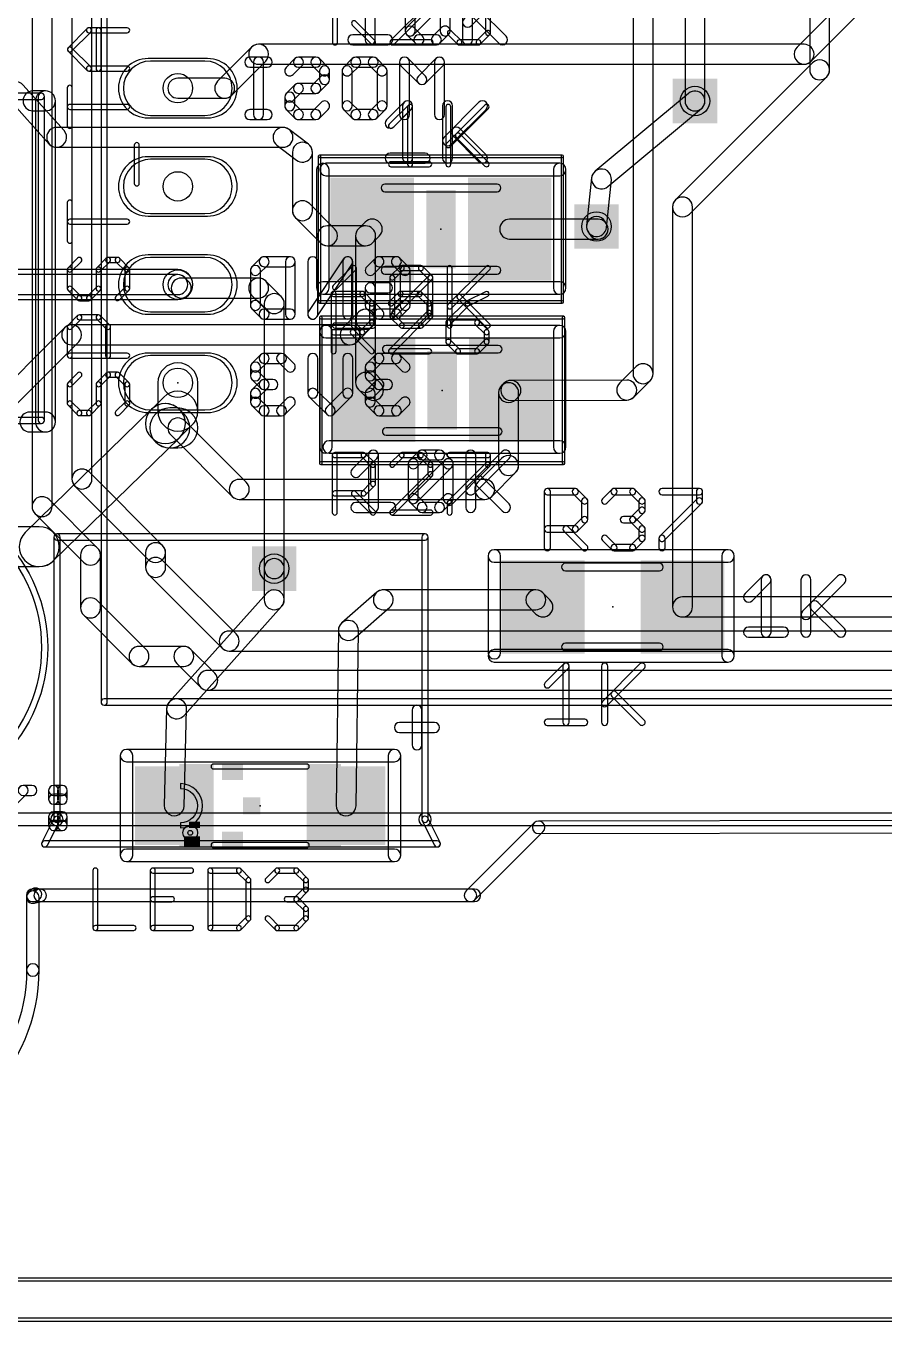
# Model space of a CAD drawing. Extents: x -3 to 127, y -3 to 73.
# Drawn here: x 9.38 to 26.87, y -2.82 to 23.56 of the extents above; entities that cross this region are included whole.
import ezdxf

# ---------------------------------------------------------------- set-up
doc = ezdxf.new("R2010")
doc.units = 0
for name, color, linetype in [('1', 22, 'CONTINUOUS'), ('16', 175, 'CONTINUOUS'), ('17', 82, 'CONTINUOUS'), ('18', 82, 'CONTINUOUS'), ('20', 7, 'CONTINUOUS'), ('21', 253, 'CONTINUOUS'), ('22', 253, 'CONTINUOUS'), ('23', 7, 'CONTINUOUS'), ('25', 253, 'CONTINUOUS'), ('255', 2, 'CONTINUOUS'), ('27', 253, 'CONTINUOUS'), ('29', 253, 'CONTINUOUS'), ('30', 253, 'CONTINUOUS'), ('31', 253, 'CONTINUOUS'), ('35', 253, 'CONTINUOUS'), ('39', 22, 'CONTINUOUS'), ('44', 253, 'CONTINUOUS'), ('51', 253, 'CONTINUOUS'), ('52', 253, 'CONTINUOUS')]:
    doc.layers.add(name, color=color, linetype=linetype)

# ---------------------------------------------------------------- blocks, each defined once
blk = doc.blocks.new('RECT')
blk.add_solid([(-0.5, -0.5), (0.5, -0.5), (-0.5, 0.5), (0.5, 0.5)])
blk = doc.blocks.new('LONGP100')
blk.add_lwpolyline([(-0.5, -0.5), (0.5, -0.5, 1), (0.5, 0.5), (-0.5, 0.5, 1)], format="xyb", close=True)
blk = doc.blocks.new('SQUAREV')
blk.add_solid([(-0.5, -0.5), (0.5, -0.5), (-0.5, 0.5), (0.5, 0.5)])

msp = doc.modelspace()

# ---------------------------------------------------------------- linework, layer by layer
at = {"layer": '1'}
for points in [[(25.7555, 22.6673), (25.7555, 41.7173, 1), (25.3491, 41.7173), (25.3491, 22.6673, 1)], [(23.2155, 22.0323), (23.2155, 28.0648, 1), (22.8091, 28.0648), (22.8091, 22.0323, 1)], [(22.1578, 16.4778), (22.1578, 25.7484, 1), (21.7514, 25.7484), (21.7514, 16.4778, 1)], [(22.902, 19.7296), (25.696, 22.5236, 1), (25.4086, 22.8109), (22.6146, 20.0169, 1)], [(9.0155, 22.0896), (9.8554, 21.1562, 1), (10.1575, 21.4281), (9.3176, 22.3615, 1)], [(10.0065, 21.0889), (14.6182, 21.0889, 1), (14.6182, 21.4953), (10.0065, 21.4953, 1)], [(14.4948, 21.1307), (14.8911, 20.8278, 1), (15.1379, 21.1508), (14.7416, 21.4536, 1)], [(14.8113, 20.9893), (14.8113, 19.7976, 1), (15.2177, 19.7976), (15.2177, 20.9893, 1)], [(22.9615, 11.7267), (22.9615, 19.8732, 1), (22.5551, 19.8732), (22.5551, 11.7267, 1)], [(14.8708, 19.6539), (15.3814, 19.1433, 1), (15.6687, 19.4307), (15.1582, 19.9412, 1)], [(16.4444, 19.1433), (16.58, 19.2789, 1), (16.2926, 19.5663), (16.157, 19.4307, 1)], [(19.2363, 19.2194), (21.0376, 19.2194, 1), (21.0376, 19.6258), (19.2363, 19.6258, 1)], [(21.2125, 19.5261), (21.1812, 19.5789, 1), (20.8315, 19.3719), (20.8628, 19.3191, 1)], [(15.525, 19.0838), (16.3007, 19.0838, 1), (16.3007, 19.4902), (15.525, 19.4902, 1)], [(16.0975, 19.287), (16.0975, 17.5873, 1), (16.5039, 17.5873), (16.5039, 19.287, 1)], [(12.475, 18.5973), (4.695, 18.5973, 1), (4.695, 17.9877), (12.475, 17.9877, 1)], [(12.475, 18.4957), (6.89, 18.4957, 1), (6.89, 18.0893), (12.475, 18.0893, 1)], [(16.1269, 17.1261), (16.4444, 17.4436, 1), (16.157, 17.7309), (15.8395, 17.4134, 1)], [(16.0975, 17.5873), (16.0975, 16.2994, 1), (16.5039, 16.2994), (16.5039, 17.5873, 1)], [(8.8387, 15.5088), (10.456, 17.1261, 1), (10.1686, 17.4134), (8.5514, 15.7962, 1)], [(10.3123, 17.0666), (15.9832, 17.0666, 1), (15.9832, 17.473), (10.3123, 17.473, 1)], [(12.0686, 16.2925), (12.0686, 15.7135, 1), (12.8814, 15.7135), (12.8814, 16.2925, 1)], [(21.7655, 16.0014), (22.0983, 16.3342, 1), (21.8109, 16.6215), (21.4782, 16.2888, 1)], [(16.157, 16.1557), (16.318, 15.9947, 1), (16.6054, 16.2821), (16.4444, 16.4431, 1)], [(12.1876, 16.0009), (11.9364, 15.7496, 1), (12.5111, 15.1749), (12.7624, 15.4261, 1)], [(19.3587, 15.948), (19.4054, 15.9947, 1), (19.118, 16.2821), (19.0714, 16.2354, 1)], [(19.4183, 14.6069), (19.4183, 16.0917, 1), (19.0119, 16.0917), (19.0119, 14.6069, 1)], [(19.2623, 15.9352), (21.6224, 15.9419, 1), (21.6213, 16.3483), (19.2611, 16.3416, 1)], [(11.94, 15.7532), (9.3682, 13.2449, 1), (9.9358, 12.6631), (12.5075, 15.1713, 1)], [(12.6001, 15.6606), (12.5111, 15.7496, 1), (11.9364, 15.1749), (12.0254, 15.0859, 1)], [(12.475, 15.7796), (12.3128, 15.7796, 1), (12.3128, 14.9668), (12.475, 14.9668, 1)], [(12.3313, 15.2296), (13.5829, 13.9779, 1), (13.8703, 14.2653), (12.6187, 15.5169, 1)], [(18.8735, 13.9779), (19.3587, 14.4632, 1), (19.0714, 14.7505), (18.5861, 14.2653, 1)], [(13.7266, 13.9184), (18.7298, 13.9184, 1), (18.7298, 14.3248), (13.7266, 14.3248, 1)], [(9.652, 13.3604), (7.9375, 13.3604, 1), (7.9375, 12.5476), (9.652, 12.5476, 1)], [(14.643, 11.8723), (14.643, 12.5073, 1), (14.2366, 12.5073), (14.2366, 11.8723, 1)], [(12.6023, 9.5152), (14.5912, 11.7367, 1), (14.2884, 12.0078), (12.2995, 9.7863, 1)], [(16.0849, 11.0953), (16.7963, 11.7195, 1), (16.5283, 12.025), (15.8169, 11.4008, 1)], [(16.6623, 11.6691), (19.7687, 11.6691, 1), (19.7687, 12.0755), (16.6623, 12.0755, 1)], [(19.6251, 11.7286), (19.7706, 11.583, 1), (20.058, 11.8704), (19.9124, 12.0159, 1)], [(22.7583, 11.5235), (30.1794, 11.5235, 1), (30.1794, 11.9299), (22.7583, 11.9299, 1)], [(16.1067, 7.6743), (16.1541, 11.2454, 1), (15.7477, 11.2507), (15.7004, 7.6797, 1)], [(12.6067, 7.6721), (12.6541, 9.6459, 1), (12.2478, 9.6556), (12.2004, 7.6818, 1)], [(91.567, -1.9431), (-2.6035, -1.9431, 1), (-2.6035, -2.7559), (91.567, -2.7559, 1)]]:
    msp.add_lwpolyline(points, format="xyb", close=True, dxfattribs=at)
at = {"layer": '16'}
for points in [[(10.3191, 56.3323), (10.3191, 14.3323, 1), (10.7255, 14.3323), (10.7255, 56.3323, 1)], [(9.5066, 50.8948), (9.5066, 13.7698, 1), (9.913, 13.7698), (9.913, 50.8948, 1)], [(25.3785, 22.8411), (28.5535, 26.0161, 1), (28.2661, 26.3034), (25.0911, 23.1284, 1)], [(13.5737, 22.1488), (14.266, 22.8411, 1), (13.9786, 23.1284), (13.2863, 22.4362, 1)], [(14.1223, 22.7816), (25.2348, 22.7816, 1), (25.2348, 23.188), (14.1223, 23.188, 1)], [(12.475, 22.0893), (13.43, 22.0893, 1), (13.43, 22.4957), (12.475, 22.4957, 1)], [(21.2374, 20.2887), (23.1424, 21.8762, 1), (22.8822, 22.1884), (20.9772, 20.6009, 1)], [(21.2085, 19.4544), (21.3094, 20.4237, 1), (20.9052, 20.4658), (20.8043, 19.4965, 1)], [(12.6889, 18.3659), (12.6187, 18.4362, 1), (12.3313, 18.1488), (12.4015, 18.0786, 1)], [(14.1223, 18.4255), (12.5452, 18.4255, 1), (12.5452, 18.0191), (14.1223, 18.0191, 1)], [(14.5835, 18.0484), (14.266, 18.3659, 1), (13.9786, 18.0786), (14.2961, 17.7611, 1)], [(14.643, 12.5073), (14.643, 17.9048, 1), (14.2366, 17.9048), (14.2366, 12.5073, 1)], [(10.3786, 14.1886), (11.8786, 12.6886, 1), (12.166, 12.9759), (10.666, 14.4759, 1)], [(9.5661, 13.6261), (10.5536, 12.6386, 1), (10.841, 12.9259), (9.8535, 13.9134, 1)], [(10.4941, 12.7823), (10.4941, 11.7073, 1), (10.9005, 11.7073), (10.9005, 12.7823, 1)], [(11.8191, 12.8323), (11.8191, 12.5323, 1), (12.2255, 12.5323), (12.2255, 12.8323, 1)], [(11.8786, 12.3886), (13.3786, 10.8886, 1), (13.666, 11.1759), (12.166, 12.6759, 1)], [(10.5536, 11.5636), (11.5411, 10.5761, 1), (11.8285, 10.8634), (10.841, 11.8509, 1)], [(13.5223, 10.8291), (29.6973, 10.8291, 1), (29.6973, 11.2355), (13.5223, 11.2355, 1)], [(11.6848, 10.5166), (12.5973, 10.5166, 1), (12.5973, 10.923), (11.6848, 10.923, 1)], [(12.4536, 10.5761), (12.9411, 10.0886, 1), (13.2285, 10.3759), (12.741, 10.8634, 1)], [(13.0848, 10.0291), (29.3223, 10.0291, 1), (29.3223, 10.4355), (13.0848, 10.4355, 1)], [(90.7415, -2.0066), (-1.7145, -2.0066, 1), (-1.7145, -2.8194), (90.7415, -2.8194, 1)]]:
    msp.add_lwpolyline(points, format="xyb", close=True, dxfattribs=at)
at = {"layer": '20'}
for points in [[(71.4983, 7.4593), (19.8256, 7.3648, 1), (19.826, 7.1108), (71.4988, 7.2053, 1)], [(19.736, 7.3276), (18.3498, 5.9413, 1), (18.5294, 5.7617), (19.9156, 7.148, 1)], [(18.5175, 5.9795), (9.5175, 5.9795, 1), (9.5175, 5.7255), (18.5175, 5.7255, 1)], [(9.613, 5.7283), (9.6691, 5.7855, 1), (9.4877, 5.9633), (9.4316, 5.906, 1)], [(9.3953, 5.8171), (9.3953, 4.3323, 1), (9.6493, 4.3323), (9.6493, 5.8171, 1)], [(9.6414, 5.9752), (9.4936, 5.9408, 1), (9.5511, 5.6934), (9.6989, 5.7278, 1)], [(18.4396, 5.9785), (9.6702, 5.9785, 1), (9.6702, 5.7245), (18.4396, 5.7245, 1)], [(2.6493, 4.3323, 1), (2.3953, 4.3323, 1), (9.6493, 4.3323, 1), (9.3953, 4.3323, -1)]]:
    msp.add_lwpolyline(points, format="xyb", close=True, dxfattribs=at)
at = {"layer": '21'}
for points in [[(11.0385, 9.7925), (11.0385, 60.7925, 1), (10.9115, 60.7925), (10.9115, 9.7925, 1)], [(3.695, 22.062), (9.695, 22.062, 1), (9.695, 22.189), (3.695, 22.189, 1)], [(9.6315, 22.1255), (9.6315, 15.5255, 1), (9.7585, 15.5255), (9.7585, 22.1255, 1)], [(9.695, 15.589), (3.695, 15.589, 1), (3.695, 15.462), (9.695, 15.462, 1)], [(87.975, 9.856), (10.975, 9.856, 1), (10.975, 9.729), (87.975, 9.729, 1)]]:
    msp.add_lwpolyline(points, format="xyb", close=True, dxfattribs=at)
at = {"layer": '22'}
for points in [[(14.2972, 22.9244), (13.9413, 22.9244, 1), (13.9413, 22.7212), (14.2972, 22.7212, 1)], [(14.2209, 21.7551), (14.2209, 22.8228, 1), (14.0177, 22.8228), (14.0177, 21.7551, 1)], [(14.8266, 22.573), (15.0046, 22.751, 1), (14.8609, 22.8947), (14.683, 22.7167, 1)], [(14.9328, 22.7212), (15.2887, 22.7212, 1), (15.2887, 22.9244), (14.9328, 22.9244, 1)], [(15.2168, 22.751), (15.3948, 22.573, 1), (15.5384, 22.7167), (15.3605, 22.8947, 1)], [(15.365, 22.6449), (15.365, 22.4669, 1), (15.5682, 22.4669), (15.5682, 22.6449, 1)], [(15.996, 22.573), (16.174, 22.751, 1), (16.0303, 22.8947), (15.8524, 22.7167, 1)], [(16.0258, 21.9331), (16.0258, 22.6449, 1), (15.8226, 22.6449), (15.8226, 21.9331, 1)], [(16.1021, 22.7212), (16.4581, 22.7212, 1), (16.4581, 22.9244), (16.1021, 22.9244, 1)], [(16.3862, 22.751), (16.5642, 22.573, 1), (16.7078, 22.7167), (16.5299, 22.8947, 1)], [(16.5344, 22.6449), (16.5344, 21.9331, 1), (16.7376, 21.9331), (16.7376, 22.6449, 1)], [(17.5213, 22.5387), (17.1654, 22.8947, 1), (17.0218, 22.751), (17.3777, 22.3951, 1)], [(16.992, 22.8228), (16.992, 21.7551, 1), (17.1952, 21.7551), (17.1952, 22.8228, 1)], [(17.7336, 22.8947), (17.3777, 22.5387, 1), (17.5213, 22.3951), (17.8772, 22.751, 1)], [(17.907, 21.7551), (17.907, 22.8228, 1), (17.7038, 22.8228), (17.7038, 21.7551, 1)], [(15.3948, 22.5387), (15.2168, 22.3608, 1), (15.3605, 22.2171), (15.5384, 22.3951, 1)], [(14.6532, 22.111), (14.6532, 21.9331, 1), (14.8564, 21.9331), (14.8564, 22.111, 1)], [(14.8609, 22.3608), (14.683, 22.1828, 1), (14.8266, 22.0392), (15.0046, 22.2171, 1)], [(15.2887, 22.3906), (14.9328, 22.3906, 1), (14.9328, 22.1874), (15.2887, 22.1874, 1)], [(14.683, 21.8612), (14.8609, 21.6833, 1), (15.0046, 21.8269), (14.8266, 22.0049, 1)], [(15.3605, 21.6833), (15.5384, 21.8612, 1), (15.3948, 22.0049), (15.2168, 21.8269, 1)], [(16.174, 21.8269), (15.996, 22.0049, 1), (15.8524, 21.8612), (16.0303, 21.6833, 1)], [(16.5642, 22.0049), (16.3862, 21.8269, 1), (16.5299, 21.6833), (16.7078, 21.8612, 1)], [(14.2972, 21.8567), (13.9413, 21.8567, 1), (13.9413, 21.6535), (14.2972, 21.6535, 1)], [(14.9328, 21.6535), (15.2887, 21.6535, 1), (15.2887, 21.8567), (14.9328, 21.8567, 1)], [(16.4581, 21.8567), (16.1021, 21.8567, 1), (16.1021, 21.6535), (16.4581, 21.6535, 1)], [(14.1281, 18.509), (14.3061, 18.687, 1), (14.1624, 18.8307), (13.9845, 18.6527, 1)], [(14.2343, 18.6572), (14.7681, 18.6572, 1), (14.7681, 18.8604), (14.2343, 18.8604, 1)], [(14.6665, 18.7588), (14.6665, 17.6911, 1), (14.8697, 17.6911), (14.8697, 18.7588, 1)], [(15.853, 18.8152), (15.1412, 17.7475, 1), (15.3102, 17.6347), (16.022, 18.7025, 1)], [(15.3273, 17.6911), (15.3273, 18.7588, 1), (15.1241, 18.7588), (15.1241, 17.6911, 1)], [(16.0391, 17.6911), (16.0391, 18.7588, 1), (15.8359, 18.7588), (15.8359, 17.6911, 1)], [(16.4669, 18.509), (16.6449, 18.687, 1), (16.5012, 18.8307), (16.3233, 18.6527, 1)], [(16.573, 18.6572), (16.929, 18.6572, 1), (16.929, 18.8604), (16.573, 18.8604, 1)], [(16.8571, 18.687), (17.0351, 18.509, 1), (17.1787, 18.6527), (17.0008, 18.8307, 1)], [(14.1579, 17.8691), (14.1579, 18.5809, 1), (13.9547, 18.5809), (13.9547, 17.8691, 1)], [(17.0053, 18.5809), (17.0053, 17.8691, 1), (17.2085, 17.8691), (17.2085, 18.5809, 1)], [(16.4967, 17.8691), (16.4967, 18.225, 1), (16.2935, 18.225), (16.2935, 17.8691, 1)], [(16.3951, 18.1234), (16.751, 18.1234, 1), (16.751, 18.3266), (16.3951, 18.3266, 1)], [(14.3061, 17.7629), (14.1281, 17.9409, 1), (13.9845, 17.7972), (14.1624, 17.6193, 1)], [(16.6449, 17.7629), (16.4669, 17.9409, 1), (16.3233, 17.7972), (16.5012, 17.6193, 1)], [(17.0351, 17.9409), (16.8571, 17.7629, 1), (17.0008, 17.6193), (17.1787, 17.7972, 1)], [(14.7681, 17.7927), (14.2343, 17.7927, 1), (14.2343, 17.5895), (14.7681, 17.5895, 1)], [(16.929, 17.7927), (16.573, 17.7927, 1), (16.573, 17.5895), (16.929, 17.5895, 1)], [(14.1624, 16.8622), (13.9845, 16.6842, 1), (14.1281, 16.5405), (14.3061, 16.7185, 1)], [(14.5902, 16.8919), (14.2343, 16.8919, 1), (14.2343, 16.6887), (14.5902, 16.6887, 1)], [(14.8399, 16.6842), (14.662, 16.8622, 1), (14.5183, 16.7185), (14.6963, 16.5405, 1)], [(15.3273, 16.0785), (15.3273, 16.7903, 1), (15.1241, 16.7903), (15.1241, 16.0785, 1)], [(15.8359, 16.7903), (15.8359, 16.0785, 1), (16.0391, 16.0785), (16.0391, 16.7903, 1)], [(16.5012, 16.8622), (16.3233, 16.6842, 1), (16.4669, 16.5405), (16.6449, 16.7185, 1)], [(16.929, 16.8919), (16.573, 16.8919, 1), (16.573, 16.6887), (16.929, 16.6887, 1)], [(17.1787, 16.6842), (17.0008, 16.8622, 1), (16.8571, 16.7185), (17.0351, 16.5405, 1)], [(13.9547, 16.6124), (13.9547, 16.4344, 1), (14.1579, 16.4344), (14.1579, 16.6124, 1)], [(16.2935, 16.6124), (16.2935, 16.4344, 1), (16.4967, 16.4344), (16.4967, 16.6124, 1)], [(13.9845, 16.3626), (14.1624, 16.1846, 1), (14.3061, 16.3283), (14.1281, 16.5062, 1)], [(14.1624, 16.3283), (13.9845, 16.1503, 1), (14.1281, 16.0067), (14.3061, 16.1846, 1)], [(14.2343, 16.1549), (14.4122, 16.1549, 1), (14.4122, 16.3581), (14.2343, 16.3581, 1)], [(16.3233, 16.3626), (16.5012, 16.1846, 1), (16.6449, 16.3283), (16.4669, 16.5062, 1)], [(16.5012, 16.3283), (16.3233, 16.1503, 1), (16.4669, 16.0067), (16.6449, 16.1846, 1)], [(16.573, 16.1549), (16.751, 16.1549, 1), (16.751, 16.3581), (16.573, 16.3581, 1)], [(13.9547, 16.0785), (13.9547, 15.9006, 1), (14.1579, 15.9006), (14.1579, 16.0785, 1)], [(15.6534, 15.7944), (15.2975, 16.1503, 1), (15.1539, 16.0067), (15.5098, 15.6508, 1)], [(15.8657, 16.1503), (15.5098, 15.7944, 1), (15.6534, 15.6508), (16.0093, 16.0067, 1)], [(16.2935, 16.0785), (16.2935, 15.9006, 1), (16.4967, 15.9006), (16.4967, 16.0785, 1)], [(13.9845, 15.8287), (14.1624, 15.6508, 1), (14.3061, 15.7944), (14.1281, 15.9724, 1)], [(14.662, 15.6508), (14.8399, 15.8287, 1), (14.6963, 15.9724), (14.5183, 15.7944, 1)], [(16.3233, 15.8287), (16.5012, 15.6508, 1), (16.6449, 15.7944), (16.4669, 15.9724, 1)], [(17.0008, 15.6508), (17.1787, 15.8287, 1), (17.0351, 15.9724), (16.8571, 15.7944, 1)], [(14.2343, 15.621), (14.5902, 15.621, 1), (14.5902, 15.8242), (14.2343, 15.8242, 1)], [(16.573, 15.621), (16.929, 15.621, 1), (16.929, 15.8242), (16.573, 15.8242, 1)]]:
    msp.add_lwpolyline(points, format="xyb", close=True, dxfattribs=at)
at = {"layer": '23'}
for p in [(17.8363, 19.4226), (12.475, 16.2925), (17.8617, 16.1384), (21.3363, 11.7267), (14.1535, 7.677)]:
    msp.add_point(p, dxfattribs=at)
at = {"layer": '25'}
for points in [[(15.7278, 23.2262), (15.7278, 24.3956, 1), (15.6262, 24.3956), (15.6262, 23.2262, 1)], [(16.8823, 23.1903), (17.6619, 23.9699, 1), (17.5901, 24.0417), (16.8105, 23.2621, 1)], [(18.7446, 23.8109), (18.7446, 23.4211, 1), (18.8462, 23.4211), (18.8462, 23.8109, 1)], [(16.0309, 23.5801), (16.4207, 23.1903, 1), (16.4925, 23.2621), (16.1027, 23.6519, 1)], [(17.626, 23.277), (16.8464, 23.277, 1), (16.8464, 23.1754), (17.626, 23.1754, 1)], [(18.2466, 23.2621), (18.0517, 23.457, 1), (17.9799, 23.3852), (18.1748, 23.1903, 1)], [(18.6005, 23.277), (18.2107, 23.277, 1), (18.2107, 23.1754), (18.6005, 23.1754, 1)], [(18.7595, 23.457), (18.5646, 23.2621, 1), (18.6364, 23.1903), (18.8313, 23.3852, 1)], [(15.6997, 16.9334), (15.6997, 18.1028, 1), (15.5981, 18.1028), (15.5981, 16.9334, 1)], [(15.6489, 18.052), (16.2336, 18.052, 1), (16.2336, 18.1536), (15.6489, 18.1536, 1)], [(16.1977, 18.0669), (16.3926, 17.872, 1), (16.4644, 17.9438), (16.2695, 18.1387, 1)], [(16.3777, 17.9079), (16.3777, 17.5181, 1), (16.4793, 17.5181), (16.4793, 17.9079, 1)], [(16.9773, 18.1387), (16.7824, 17.9438, 1), (16.8542, 17.872), (17.0491, 18.0669, 1)], [(17.403, 18.1536), (17.0132, 18.1536, 1), (17.0132, 18.052), (17.403, 18.052, 1)], [(17.6338, 17.9438), (17.4389, 18.1387, 1), (17.3671, 18.0669), (17.562, 17.872, 1)], [(17.6487, 17.713), (17.6487, 17.9079, 1), (17.5471, 17.9079), (17.5471, 17.713, 1)], [(18.3416, 17.9438), (17.9518, 17.554, 1), (18.0236, 17.4822), (18.4134, 17.872, 1)], [(18.7446, 18.1482), (18.3548, 17.9533, 1), (18.4002, 17.8625), (18.79, 18.0574, 1)], [(16.8542, 16.8975), (17.6338, 17.6771, 1), (17.562, 17.7489), (16.7824, 16.9693, 1)], [(16.3926, 17.554), (16.1977, 17.3591, 1), (16.2695, 17.2873), (16.4644, 17.4822, 1)], [(17.9369, 17.5181), (17.9369, 17.1283, 1), (18.0385, 17.1283), (18.0385, 17.5181, 1)], [(18.5724, 17.5689), (17.9877, 17.5689, 1), (17.9877, 17.4673), (18.5724, 17.4673, 1)], [(18.8032, 17.3591), (18.6083, 17.554, 1), (18.5365, 17.4822), (18.7314, 17.2873, 1)], [(16.2336, 17.374), (15.6489, 17.374, 1), (15.6489, 17.2724), (16.2336, 17.2724, 1)], [(16.0028, 17.2873), (16.3926, 16.8975, 1), (16.4644, 16.9693), (16.0746, 17.3591, 1)], [(17.9518, 17.0924), (18.1467, 16.8975, 1), (18.2185, 16.9693), (18.0236, 17.1642, 1)], [(18.6083, 16.8975), (18.8032, 17.0924, 1), (18.7314, 17.1642), (18.5365, 16.9693, 1)], [(18.8181, 17.1283), (18.8181, 17.3232, 1), (18.7165, 17.3232), (18.7165, 17.1283, 1)], [(17.5979, 16.9842), (16.8183, 16.9842, 1), (16.8183, 16.8826), (17.5979, 16.8826, 1)], [(18.1826, 16.8826), (18.5724, 16.8826, 1), (18.5724, 16.9842), (18.1826, 16.9842, 1)], [(15.7251, 13.6492), (15.7251, 14.8186, 1), (15.6235, 14.8186), (15.6235, 13.6492, 1)], [(15.6743, 14.7678), (16.259, 14.7678, 1), (16.259, 14.8694), (15.6743, 14.8694, 1)], [(16.2231, 14.7827), (16.418, 14.5878, 1), (16.4898, 14.6596), (16.2949, 14.8545, 1)], [(17.0027, 14.8545), (16.8078, 14.6596, 1), (16.8796, 14.5878), (17.0745, 14.7827, 1)], [(17.4284, 14.8694), (17.0386, 14.8694, 1), (17.0386, 14.7678), (17.4284, 14.7678, 1)], [(17.6592, 14.6596), (17.4643, 14.8545, 1), (17.3925, 14.7827), (17.5874, 14.5878, 1)], [(18.0131, 14.7678), (18.7927, 14.7678, 1), (18.7927, 14.8694), (18.0131, 14.8694, 1)], [(18.7419, 14.8186), (18.7419, 14.6237, 1), (18.8435, 14.6237), (18.8435, 14.8186, 1)], [(16.4031, 14.6237), (16.4031, 14.2339, 1), (16.5047, 14.2339), (16.5047, 14.6237, 1)], [(17.6741, 14.4288), (17.6741, 14.6237, 1), (17.5725, 14.6237), (17.5725, 14.4288, 1)], [(18.7568, 14.6596), (17.9772, 13.88, 1), (18.049, 13.8082), (18.8286, 14.5878, 1)], [(16.418, 14.2698), (16.2231, 14.0749, 1), (16.2949, 14.0031), (16.4898, 14.198, 1)], [(16.8796, 13.6133), (17.6592, 14.3929, 1), (17.5874, 14.4647), (16.8078, 13.6851, 1)], [(16.259, 14.0898), (15.6743, 14.0898, 1), (15.6743, 13.9882), (16.259, 13.9882, 1)], [(16.0282, 14.0031), (16.418, 13.6133, 1), (16.4898, 13.6851), (16.1, 14.0749, 1)], [(20.0663, 12.9332), (20.0663, 14.0772, 1), (19.9393, 14.0772), (19.9393, 12.9332, 1)], [(20.0028, 14.0137), (20.5748, 14.0137, 1), (20.5748, 14.1407), (20.0028, 14.1407, 1)], [(20.5299, 14.0323), (20.7205, 13.8416, 1), (20.8103, 13.9314), (20.6197, 14.1221, 1)], [(21.2171, 13.8416), (21.4078, 14.0323, 1), (21.3179, 14.1221), (21.1273, 13.9314, 1)], [(21.3629, 14.0137), (21.7442, 14.0137, 1), (21.7442, 14.1407), (21.3629, 14.1407, 1)], [(21.6993, 14.0323), (21.8899, 13.8416, 1), (21.9797, 13.9314), (21.7891, 14.1221, 1)], [(22.3416, 14.0137), (23.1042, 14.0137, 1), (23.1042, 14.1407), (22.3416, 14.1407, 1)], [(23.0407, 14.0772), (23.0407, 13.8865, 1), (23.1677, 13.8865), (23.1677, 14.0772, 1)], [(17.9623, 13.8441), (17.9623, 13.6492, 1), (18.0639, 13.6492), (18.0639, 13.8441, 1)], [(20.7019, 13.8865), (20.7019, 13.5052, 1), (20.8289, 13.5052), (20.8289, 13.8865, 1)], [(21.8899, 13.7408), (21.6993, 13.5501, 1), (21.7891, 13.4603), (21.9797, 13.651, 1)], [(21.8713, 13.8865), (21.8713, 13.6959, 1), (21.9983, 13.6959), (21.9983, 13.8865, 1)], [(23.0593, 13.9314), (22.2967, 13.1688, 1), (22.3865, 13.079), (23.1491, 13.8416, 1)], [(17.6233, 13.7), (16.8437, 13.7, 1), (16.8437, 13.5984), (17.6233, 13.5984, 1)], [(20.7205, 13.5501), (20.5299, 13.3594, 1), (20.6197, 13.2696), (20.8103, 13.4603, 1)], [(21.7442, 13.5687), (21.5535, 13.5687, 1), (21.5535, 13.4417), (21.7442, 13.4417, 1)], [(21.6993, 13.4603), (21.8899, 13.2696, 1), (21.9797, 13.3594), (21.7891, 13.5501, 1)], [(20.5748, 13.378), (20.0028, 13.378, 1), (20.0028, 13.251), (20.5748, 13.251, 1)], [(20.3392, 13.2696), (20.7205, 12.8883, 1), (20.8103, 12.9781), (20.429, 13.3594, 1)], [(21.8713, 13.3145), (21.8713, 13.1239, 1), (21.9983, 13.1239), (21.9983, 13.3145, 1)], [(21.4078, 12.9781), (21.2171, 13.1688, 1), (21.1273, 13.079), (21.3179, 12.8883, 1)], [(21.7442, 12.9967), (21.3629, 12.9967, 1), (21.3629, 12.8697), (21.7442, 12.8697, 1)], [(21.8899, 13.1688), (21.6993, 12.9781, 1), (21.7891, 12.8883), (21.9797, 13.079, 1)], [(22.2781, 13.1239), (22.2781, 12.9332, 1), (22.4051, 12.9332), (22.4051, 13.1239, 1)], [(10.7459, 6.3572), (10.7459, 5.1878, 1), (10.8475, 5.1878), (10.8475, 6.3572, 1)], [(12.7457, 6.408), (11.9661, 6.408, 1), (11.9661, 6.3064), (12.7457, 6.3064, 1)], [(11.9153, 6.3572), (11.9153, 5.1878, 1), (12.0169, 5.1878), (12.0169, 6.3572, 1)], [(13.0847, 6.3572), (13.0847, 5.1878, 1), (13.1863, 5.1878), (13.1863, 6.3572, 1)], [(13.7202, 6.408), (13.1355, 6.408, 1), (13.1355, 6.3064), (13.7202, 6.3064, 1)], [(13.951, 6.1982), (13.7561, 6.3931, 1), (13.6843, 6.3212), (13.8792, 6.1263, 1)], [(14.3408, 6.1263), (14.5357, 6.3212, 1), (14.4639, 6.3931), (14.269, 6.1982, 1)], [(14.4998, 6.3064), (14.8896, 6.3064, 1), (14.8896, 6.408), (14.4998, 6.408, 1)], [(14.8537, 6.3212), (15.0486, 6.1263, 1), (15.1204, 6.1982), (14.9255, 6.3931, 1)], [(13.9659, 5.3827), (13.9659, 6.1623, 1), (13.8643, 6.1623), (13.8643, 5.3827, 1)], [(15.0337, 6.1623), (15.0337, 5.9674, 1), (15.1353, 5.9674), (15.1353, 6.1623, 1)], [(11.9661, 5.7217), (12.3559, 5.7217, 1), (12.3559, 5.8233), (11.9661, 5.8233, 1)], [(14.8896, 5.8233), (14.6947, 5.8233, 1), (14.6947, 5.7217), (14.8896, 5.7217, 1)], [(15.0486, 6.0033), (14.8537, 5.8084, 1), (14.9255, 5.7365), (15.1204, 5.9314, 1)], [(14.8537, 5.7365), (15.0486, 5.5416, 1), (15.1204, 5.6135), (14.9255, 5.8084, 1)], [(15.0337, 5.5776), (15.0337, 5.3827, 1), (15.1353, 5.3827), (15.1353, 5.5776, 1)], [(13.7561, 5.1518), (13.951, 5.3467, 1), (13.8792, 5.4186), (13.6843, 5.2237, 1)], [(14.5357, 5.2237), (14.3408, 5.4186, 1), (14.269, 5.3467), (14.4639, 5.1518, 1)], [(15.0486, 5.4186), (14.8537, 5.2237, 1), (14.9255, 5.1518), (15.1204, 5.3467, 1)], [(10.7967, 5.137), (11.5763, 5.137, 1), (11.5763, 5.2386), (10.7967, 5.2386, 1)], [(11.9661, 5.137), (12.7457, 5.137, 1), (12.7457, 5.2386), (11.9661, 5.2386, 1)], [(13.1355, 5.137), (13.7202, 5.137, 1), (13.7202, 5.2386), (13.1355, 5.2386, 1)], [(14.8896, 5.2386), (14.4998, 5.2386, 1), (14.4998, 5.137), (14.8896, 5.137, 1)]]:
    msp.add_lwpolyline(points, format="xyb", close=True, dxfattribs=at)
at = {"layer": '255'}
for points in [[(16.2944, 24.3468), (16.2944, 23.2791, 1), (16.4976, 23.2791), (16.4976, 24.3468, 1)], [(18.2773, 24.3468), (18.2773, 23.2791, 1), (18.4805, 23.2791), (18.4805, 24.3468, 1)], [(18.4507, 23.5632), (19.1625, 24.275, 1), (19.0189, 24.4187), (18.3071, 23.7068, 1)], [(17.3111, 23.4571), (17.3111, 24.1689, 1), (17.1079, 24.1689), (17.1079, 23.4571, 1)], [(17.2813, 23.3852), (17.9931, 24.097, 1), (17.8495, 24.2407), (17.1377, 23.5289, 1)], [(17.8197, 24.1689), (17.8197, 23.4571, 1), (18.0229, 23.4571), (18.0229, 24.1689, 1)], [(18.485, 23.7411), (19.0189, 23.2073, 1), (19.1625, 23.3509), (18.6287, 23.8848, 1)], [(17.4593, 23.3509), (17.2813, 23.5289, 1), (17.1377, 23.3852), (17.3156, 23.2073, 1)], [(17.8495, 23.5289), (17.6715, 23.3509, 1), (17.8152, 23.2073), (17.9931, 23.3852, 1)], [(16.0401, 23.1775), (16.7519, 23.1775, 1), (16.7519, 23.3807), (16.0401, 23.3807, 1)], [(17.7434, 23.3807), (17.3874, 23.3807, 1), (17.3874, 23.1775), (17.7434, 23.1775, 1)], [(9.779, 22.2377), (9.525, 22.2377, 1), (9.525, 21.8313), (9.779, 21.8313, 1)], [(9.9822, 15.494), (9.9822, 22.0345, 1), (9.5758, 22.0345), (9.5758, 15.494, 1)], [(16.8739, 21.5061), (17.2298, 21.862, 1), (17.0862, 22.0057), (16.7303, 21.6497, 1)], [(17.0564, 21.9338), (17.0564, 20.8661, 1), (17.2596, 20.8661), (17.2596, 21.9338, 1)], [(17.8699, 21.9338), (17.8699, 20.8661, 1), (18.0731, 20.8661), (18.0731, 21.9338, 1)], [(18.0433, 21.1502), (18.7551, 21.862, 1), (18.6115, 22.0057), (17.8997, 21.2938, 1)], [(18.0776, 21.3281), (18.6115, 20.7943, 1), (18.7551, 20.9379), (18.2213, 21.4718, 1)], [(16.8021, 20.7645), (17.5139, 20.7645, 1), (17.5139, 20.9677), (16.8021, 20.9677, 1)], [(15.5575, 18.2245), (15.5575, 20.6375, 1), (15.3035, 20.6375), (15.3035, 18.2245, 1)], [(15.494, 20.5105), (20.2565, 20.5105, 1), (20.2565, 20.7645), (15.494, 20.7645, 1)], [(20.1295, 20.6375), (20.1295, 18.2245, 1), (20.3835, 18.2245), (20.3835, 20.6375, 1)], [(20.2565, 18.3515), (15.4305, 18.3515, 1), (15.4305, 18.0975), (20.2565, 18.0975, 1)], [(20.2565, 17.4625), (15.494, 17.4625, 1), (15.494, 17.2085), (20.2565, 17.2085, 1)], [(15.367, 17.3355), (15.367, 14.986, 1), (15.621, 14.986), (15.621, 17.3355, 1)], [(20.3835, 14.986), (20.3835, 17.3355, 1), (20.1295, 17.3355), (20.1295, 14.986, 1)], [(9.4615, 15.2908), (9.779, 15.2908, 1), (9.779, 15.6972), (9.4615, 15.6972, 1)], [(15.5575, 14.859), (20.2565, 14.859, 1), (20.2565, 15.113), (15.5575, 15.113, 1)], [(16.1754, 14.3941), (16.5313, 14.75, 1), (16.3877, 14.8937), (16.0318, 14.5377, 1)], [(16.3579, 14.8218), (16.3579, 13.7541, 1), (16.5611, 13.7541), (16.5611, 14.8218, 1)], [(17.3448, 14.572), (17.5228, 14.75, 1), (17.3791, 14.8937), (17.2012, 14.7157, 1)], [(17.4509, 14.7202), (17.8069, 14.7202, 1), (17.8069, 14.9234), (17.4509, 14.9234, 1)], [(17.735, 14.75), (17.913, 14.572, 1), (18.0566, 14.7157), (17.8787, 14.8937, 1)], [(18.3408, 14.8218), (18.3408, 13.7541, 1), (18.544, 13.7541), (18.544, 14.8218, 1)], [(18.5142, 14.0382), (19.226, 14.75, 1), (19.0824, 14.8937), (18.3706, 14.1818, 1)], [(17.3746, 13.9321), (17.3746, 14.6439, 1), (17.1714, 14.6439), (17.1714, 13.9321, 1)], [(17.3448, 13.8602), (18.0566, 14.572, 1), (17.913, 14.7157), (17.2012, 14.0039, 1)], [(17.8832, 14.6439), (17.8832, 13.9321, 1), (18.0864, 13.9321), (18.0864, 14.6439, 1)], [(18.5485, 14.2161), (19.0824, 13.6823, 1), (19.226, 13.8259), (18.6922, 14.3598, 1)], [(17.5228, 13.8259), (17.3448, 14.0039, 1), (17.2012, 13.8602), (17.3791, 13.6823, 1)], [(17.913, 14.0039), (17.735, 13.8259, 1), (17.8787, 13.6823), (18.0566, 13.8602, 1)], [(16.1036, 13.6525), (16.8154, 13.6525, 1), (16.8154, 13.8557), (16.1036, 13.8557, 1)], [(17.8069, 13.8557), (17.4509, 13.8557, 1), (17.4509, 13.6525), (17.8069, 13.6525, 1)], [(23.6855, 12.8905), (18.923, 12.8905, 1), (18.923, 12.6365), (23.6855, 12.6365, 1)], [(18.796, 12.7635), (18.796, 10.795, 1), (19.05, 10.795), (19.05, 12.7635, 1)], [(23.8125, 10.7315), (23.8125, 12.7635, 1), (23.5585, 12.7635), (23.5585, 10.7315, 1)], [(24.1764, 11.8541), (24.5323, 12.21, 1), (24.3887, 12.3537), (24.0328, 11.9977, 1)], [(24.3589, 12.2818), (24.3589, 11.2141, 1), (24.5621, 11.2141), (24.5621, 12.2818, 1)], [(25.1724, 12.2818), (25.1724, 11.2141, 1), (25.3756, 11.2141), (25.3756, 12.2818, 1)], [(25.3458, 11.4982), (26.0576, 12.21, 1), (25.914, 12.3537), (25.2022, 11.6418, 1)], [(25.3801, 11.6761), (25.914, 11.1423, 1), (26.0576, 11.2859), (25.5238, 11.8198, 1)], [(24.1046, 11.1125), (24.8164, 11.1125, 1), (24.8164, 11.3157), (24.1046, 11.3157, 1)], [(18.923, 10.6045), (23.6855, 10.6045, 1), (23.6855, 10.8585), (18.923, 10.8585, 1)], [(17.2469, 9.6274), (17.2469, 8.9155, 1), (17.4501, 8.9155), (17.4501, 9.6274, 1)], [(16.9926, 9.1699), (17.7044, 9.1699, 1), (17.7044, 9.3731), (16.9926, 9.3731, 1)], [(16.891, 8.8265), (11.43, 8.8265, 1), (11.43, 8.5725), (16.891, 8.5725, 1)], [(11.303, 8.6995), (11.303, 6.6675, 1), (11.557, 6.6675), (11.557, 8.6995, 1)], [(17.018, 6.6675), (17.018, 8.6995, 1), (16.764, 8.6995), (16.764, 6.6675, 1)], [(9.042, 7.5612), (9.3979, 7.9171, 1), (9.2542, 8.0607), (8.8983, 7.7048, 1)], [(9.3261, 7.8873), (9.504, 7.8873, 1), (9.504, 8.0905), (9.3261, 8.0905, 1)], [(9.9447, 7.8873), (10.1226, 7.8873, 1), (10.1226, 8.0905), (9.9447, 8.0905, 1)], [(10.0463, 7.811), (10.0463, 7.9889, 1), (9.8431, 7.9889), (9.8431, 7.811, 1)], [(10.021, 7.9889), (10.021, 7.811, 1), (10.2242, 7.811), (10.2242, 7.9889, 1)], [(10.1226, 7.9126), (9.9447, 7.9126, 1), (9.9447, 7.7094), (10.1226, 7.7094, 1)], [(9.9447, 7.3534), (10.1226, 7.3534, 1), (10.1226, 7.5567), (9.9447, 7.5567, 1)], [(10.0463, 7.2771), (10.0463, 7.455, 1), (9.8431, 7.455), (9.8431, 7.2771, 1)], [(10.021, 7.455), (10.021, 7.2771, 1), (10.2242, 7.2771), (10.2242, 7.455, 1)], [(10.1226, 7.3787), (9.9447, 7.3787, 1), (9.9447, 7.1755), (10.1226, 7.1755, 1)], [(11.43, 6.5405), (16.891, 6.5405, 1), (16.891, 6.7945), (11.43, 6.7945, 1)]]:
    msp.add_lwpolyline(points, format="xyb", close=True, dxfattribs=at)
at = {"layer": '27'}
for points in [[(10.3108, 23.0466), (10.7006, 23.4364, 1), (10.6287, 23.5082), (10.2389, 23.1184, 1)], [(10.6646, 23.4215), (11.4442, 23.4215, 1), (11.4442, 23.5231), (10.6646, 23.5231, 1)], [(10.9103, 22.6927), (10.9103, 23.4723, 1), (10.8087, 23.4723), (10.8087, 22.6927, 1)], [(10.7006, 22.7286), (10.3108, 23.1184, 1), (10.2389, 23.0466), (10.6287, 22.6568, 1)], [(11.4442, 22.7435), (10.6646, 22.7435, 1), (10.6646, 22.6419), (11.4442, 22.6419, 1)], [(10.3256, 21.5233), (10.3256, 22.3029, 1), (10.224, 22.3029), (10.224, 21.5233, 1)], [(11.4442, 21.9639), (10.2748, 21.9639, 1), (10.2748, 21.8623), (11.4442, 21.8623, 1)], [(16.8542, 21.4871), (17.244, 21.8769, 1), (17.1722, 21.9487), (16.7824, 21.5589, 1)], [(17.1573, 21.9128), (17.1573, 20.7434, 1), (17.2589, 20.7434), (17.2589, 21.9128, 1)], [(17.9369, 21.9128), (17.9369, 20.7434, 1), (18.0385, 20.7434), (18.0385, 21.9128, 1)], [(18.0236, 21.0973), (18.8032, 21.8769, 1), (18.7314, 21.9487), (17.9518, 21.1691, 1)], [(18.1467, 21.2922), (18.7314, 20.7075, 1), (18.8032, 20.7793), (18.2185, 21.364, 1)], [(11.6899, 20.3539), (11.6899, 21.1335, 1), (11.5883, 21.1335), (11.5883, 20.3539, 1)], [(16.8183, 20.6926), (17.5979, 20.6926, 1), (17.5979, 20.7942), (16.8183, 20.7942, 1)], [(10.3256, 19.1845), (10.3256, 19.9641, 1), (10.224, 19.9641), (10.224, 19.1845, 1)], [(11.4442, 19.6251), (10.2748, 19.6251, 1), (10.2748, 19.5235), (11.4442, 19.5235, 1)], [(10.4338, 18.8307), (10.2389, 18.6358, 1), (10.3108, 18.5639), (10.5057, 18.7588, 1)], [(10.8955, 18.5639), (11.0904, 18.7588, 1), (11.0185, 18.8307), (10.8236, 18.6358, 1)], [(11.0544, 18.7439), (11.2493, 18.7439, 1), (11.2493, 18.8455), (11.0544, 18.8455, 1)], [(11.2134, 18.7588), (11.4083, 18.5639, 1), (11.4802, 18.6358), (11.2853, 18.8307, 1)], [(10.224, 18.5998), (10.224, 18.21, 1), (10.3256, 18.21), (10.3256, 18.5998, 1)], [(10.9103, 18.21), (10.9103, 18.5998, 1), (10.8087, 18.5998), (10.8087, 18.21, 1)], [(11.3934, 18.5998), (11.3934, 18.21, 1), (11.495, 18.21), (11.495, 18.5998, 1)], [(15.7102, 18.2029), (16.1, 18.5927, 1), (16.0282, 18.6645), (15.6384, 18.2747, 1)], [(16.0133, 18.6286), (16.0133, 17.4592, 1), (16.1149, 17.4592), (16.1149, 18.6286, 1)], [(16.8796, 18.3978), (17.0745, 18.5927, 1), (17.0027, 18.6645), (16.8078, 18.4696, 1)], [(16.8945, 17.6541), (16.8945, 18.4337, 1), (16.7929, 18.4337), (16.7929, 17.6541, 1)], [(16.8796, 17.6182), (17.6592, 18.3978, 1), (17.5874, 18.4696), (16.8078, 17.69, 1)], [(17.0386, 18.5778), (17.4284, 18.5778, 1), (17.4284, 18.6794), (17.0386, 18.6794, 1)], [(17.3925, 18.5927), (17.5874, 18.3978, 1), (17.6592, 18.4696), (17.4643, 18.6645, 1)], [(17.5725, 18.4337), (17.5725, 17.6541, 1), (17.6741, 17.6541), (17.6741, 18.4337, 1)], [(17.9623, 18.6286), (17.9623, 17.4592, 1), (18.0639, 17.4592), (18.0639, 18.6286, 1)], [(18.049, 17.8131), (18.8286, 18.5927, 1), (18.7568, 18.6645), (17.9772, 17.8849, 1)], [(10.2389, 18.1741), (10.4338, 17.9792, 1), (10.5057, 18.0511), (10.3108, 18.246, 1)], [(10.7006, 17.9792), (10.8955, 18.1741, 1), (10.8236, 18.246), (10.6287, 18.0511, 1)], [(11.4083, 18.246), (11.2134, 18.0511, 1), (11.2853, 17.9792), (11.4802, 18.1741, 1)], [(10.4697, 17.9643), (10.6646, 17.9643, 1), (10.6646, 18.0659), (10.4697, 18.0659, 1)], [(18.1721, 18.008), (18.7568, 17.4233, 1), (18.8286, 17.4951), (18.2439, 18.0798, 1)], [(10.3108, 17.3945), (10.5057, 17.5894, 1), (10.4338, 17.6613), (10.2389, 17.4664, 1)], [(10.4697, 17.5745), (10.8595, 17.5745, 1), (10.8595, 17.6761), (10.4697, 17.6761, 1)], [(10.8236, 17.5894), (11.0185, 17.3945, 1), (11.0904, 17.4664), (10.8955, 17.6613, 1)], [(17.0745, 17.4951), (16.8796, 17.69, 1), (16.8078, 17.6182), (17.0027, 17.4233, 1)], [(17.5874, 17.69), (17.3925, 17.4951, 1), (17.4643, 17.4233), (17.6592, 17.6182, 1)], [(10.3256, 16.8457), (10.3256, 17.4304, 1), (10.224, 17.4304), (10.224, 16.8457, 1)], [(11.0036, 17.4304), (11.0036, 16.8457, 1), (11.1052, 16.8457), (11.1052, 17.4304, 1)], [(15.6743, 17.4084), (16.4539, 17.4084, 1), (16.4539, 17.51), (15.6743, 17.51, 1)], [(17.4284, 17.51), (17.0386, 17.51, 1), (17.0386, 17.4084), (17.4284, 17.4084, 1)], [(11.4442, 16.8965), (10.2748, 16.8965, 1), (10.2748, 16.7949), (11.4442, 16.7949, 1)], [(10.4338, 16.4919), (10.2389, 16.297, 1), (10.3108, 16.2251), (10.5057, 16.42, 1)], [(10.8955, 16.2251), (11.0904, 16.42, 1), (11.0185, 16.4919), (10.8236, 16.297, 1)], [(11.0544, 16.4051), (11.2493, 16.4051, 1), (11.2493, 16.5067), (11.0544, 16.5067, 1)], [(11.2134, 16.42), (11.4083, 16.2251, 1), (11.4802, 16.297), (11.2853, 16.4919, 1)], [(10.224, 16.261), (10.224, 15.8712, 1), (10.3256, 15.8712), (10.3256, 16.261, 1)], [(10.9103, 15.8712), (10.9103, 16.261, 1), (10.8087, 16.261), (10.8087, 15.8712, 1)], [(11.3934, 16.261), (11.3934, 15.8712, 1), (11.495, 15.8712), (11.495, 16.261, 1)], [(10.2389, 15.8353), (10.4338, 15.6404, 1), (10.5057, 15.7123), (10.3108, 15.9072, 1)], [(10.7006, 15.6404), (10.8955, 15.8353, 1), (10.8236, 15.9072), (10.6287, 15.7123, 1)], [(11.4083, 15.9072), (11.2134, 15.7123, 1), (11.2853, 15.6404), (11.4802, 15.8353, 1)], [(10.4697, 15.6255), (10.6646, 15.6255, 1), (10.6646, 15.7271), (10.4697, 15.7271, 1)], [(20.0477, 10.095), (20.429, 10.4763, 1), (20.3392, 10.5661), (19.9579, 10.1848, 1)], [(20.3206, 10.5212), (20.3206, 9.3772, 1), (20.4476, 9.3772), (20.4476, 10.5212, 1)], [(21.1087, 10.5212), (21.1087, 9.3772, 1), (21.2357, 9.3772), (21.2357, 10.5212, 1)], [(21.2171, 9.7136), (21.9797, 10.4763, 1), (21.8899, 10.5661), (21.1273, 9.8034, 1)], [(21.3179, 9.9043), (21.8899, 9.3323, 1), (21.9797, 9.4221), (21.4078, 9.9941, 1)], [(20.0028, 9.3137), (20.7654, 9.3137, 1), (20.7654, 9.4407), (20.0028, 9.4407, 1)]]:
    msp.add_lwpolyline(points, format="xyb", close=True, dxfattribs=at)
at = {"layer": '39'}
for points in [[(15.3633, 20.8802), (20.3093, 20.8802, 1), (20.3093, 20.931), (15.3633, 20.931, 1)], [(15.3887, 17.9396), (15.3887, 20.9056, 1), (15.3379, 20.9056), (15.3379, 17.9396, 1)], [(20.2839, 20.9056), (20.2839, 17.9396, 1), (20.3347, 17.9396), (20.3347, 20.9056, 1)], [(20.3093, 17.965), (15.3633, 17.965, 1), (15.3633, 17.9142), (20.3093, 17.9142, 1)], [(15.3887, 17.596), (20.3347, 17.596, 1), (20.3347, 17.6468), (15.3887, 17.6468, 1)], [(15.4141, 14.6554), (15.4141, 17.6214, 1), (15.3633, 17.6214), (15.3633, 14.6554, 1)], [(20.3093, 17.6214), (20.3093, 14.6554, 1), (20.3601, 14.6554), (20.3601, 17.6214, 1)], [(20.3347, 14.6808), (15.3887, 14.6808, 1), (15.3887, 14.63), (20.3347, 14.63, 1)]]:
    msp.add_lwpolyline(points, format="xyb", close=True, dxfattribs=at)
at = {"layer": '44'}
for centre in [(12.475, 22.2925), (23.0123, 22.0323), (12.475, 20.2925), (21.0064, 19.4754), (12.475, 18.2925), (12.475, 16.2925), (14.4398, 12.5073)]:
    msp.add_circle(centre, 0.3, dxfattribs=at)
at = {"layer": '51'}
for points in [[(16.6933, 20.1846), (18.9793, 20.1846, 1), (18.9793, 20.337), (16.6933, 20.337, 1)], [(16.6933, 18.5082), (18.9793, 18.5082, 1), (18.9793, 18.6606), (16.6933, 18.6606, 1)], [(16.7187, 16.9004), (19.0047, 16.9004, 1), (19.0047, 17.0528), (16.7187, 17.0528, 1)], [(16.7187, 15.224), (19.0047, 15.224, 1), (19.0047, 15.3764), (16.7187, 15.3764, 1)], [(22.2888, 12.6157), (20.3711, 12.6157, 1), (20.3711, 12.4633), (22.2888, 12.4633, 1)], [(22.2888, 10.9901), (20.3711, 10.9901, 1), (20.3711, 10.8377), (22.2888, 10.8377, 1)], [(13.2035, 8.4262), (15.1035, 8.4262, 1), (15.1035, 8.5278), (13.2035, 8.5278, 1)], [(12.5285, 7.3278), (12.5285, 7.2262, 1), (12.5285, 8.1278), (12.5285, 8.0262, -1)], [(15.1035, 6.9278), (13.2035, 6.9278, 1), (13.2035, 6.8262), (15.1035, 6.8262, 1)]]:
    msp.add_lwpolyline(points, format="xyb", close=True, dxfattribs=at)
for radius in [0.1508, 0.0492]:
    msp.add_circle((12.7285, 7.127), radius, dxfattribs=at)
at = {"layer": '52'}
for points in [[(10.0754, 7.4008), (10.0754, 13.1508, 1), (9.9484, 13.1508), (9.9484, 7.4008, 1)], [(10.0119, 13.0873), (17.5119, 13.0873, 1), (17.5119, 13.2143), (10.0119, 13.2143, 1)], [(17.4484, 13.1508), (17.4484, 7.4008, 1), (17.5754, 7.4008), (17.5754, 13.1508, 1)], [(6.1619, 7.2738), (10.0119, 7.2738, 1), (10.0119, 7.5278), (6.1619, 7.5278, 1)], [(9.9552, 7.4292), (9.7052, 6.9292, 1), (9.8187, 6.8724), (10.0687, 7.3724, 1)], [(10.0119, 7.2738), (17.5119, 7.2738, 1), (17.5119, 7.5278), (10.0119, 7.5278, 1)], [(17.5119, 7.2738), (53.6619, 7.2738, 1), (53.6619, 7.5278), (17.5119, 7.5278, 1)], [(17.8187, 6.9292), (17.5687, 7.4292, 1), (17.4552, 7.3724), (17.7052, 6.8724, 1)], [(9.7619, 6.8373), (17.7619, 6.8373, 1), (17.7619, 6.9643), (9.7619, 6.9643, 1)]]:
    msp.add_lwpolyline(points, format="xyb", close=True, dxfattribs=at)
for radius in [3.1635, 3.0365]:
    msp.add_circle((6.6619, 10.9008), radius, dxfattribs=at)

# ---------------------------------------------------------------- block references
at = {"layer": '1'}
for p, xscale, yscale, rotation in [((16.4363, 19.4226), 1.6, 2, 180), ((19.2363, 19.4226), 1.6, 2, 180), ((16.4617, 16.1384), 1.6, 2, 180), ((19.2617, 16.1384), 1.6, 2, 180), ((12.4035, 7.677), 1.5, 1.5, 90), ((15.9035, 7.677), 1.5, 1.5, 90)]:
    msp.add_blockref('RECT', p, dxfattribs=dict(at, xscale=xscale, yscale=yscale, rotation=rotation))
at = {"layer": '1', "xscale": 1.6, "yscale": 1.803}
for p in [(19.9143, 11.7267), (22.7583, 11.7267)]:
    msp.add_blockref('RECT', p, dxfattribs=at)
at = {"layer": '17', "xscale": 1.108, "yscale": 1.108}
for p in [(12.475, 22.2925), (12.475, 22.2925), (12.475, 20.2925), (12.475, 20.2925), (12.475, 18.2925), (12.475, 18.2925), (12.475, 16.2925), (12.475, 16.2925)]:
    msp.add_blockref('LONGP100', p, dxfattribs=at)
at = {"layer": '18', "xscale": 0.9048, "yscale": 0.9048}
for p in [(23.0123, 22.0323), (23.0123, 22.0323), (21.0064, 19.4754), (21.0064, 19.4754), (14.4398, 12.5073), (14.4398, 12.5073)]:
    msp.add_blockref('SQUAREV', p, dxfattribs=at)
at = {"layer": '21', "rotation": 90}
for p, xscale, yscale in [((13.591, 8.3645), 0.325, 0.425), ((13.9785, 7.677), 0.35, 0.35), ((13.591, 6.9895), 0.325, 0.425)]:
    msp.add_blockref('RECT', p, dxfattribs=dict(at, xscale=xscale, yscale=yscale))
at = {"layer": '29'}
for name, p, xscale, yscale in [('LONGP100', (12.475, 22.2925), 1.2096, 1.2096), ('LONGP100', (12.475, 20.2925), 1.2096, 1.2096), ('LONGP100', (12.475, 18.2925), 1.2096, 1.2096), ('LONGP100', (12.475, 16.2925), 1.2096, 1.2096), ('RECT', (19.9143, 11.7267), 1.7016, 1.9046), ('RECT', (22.7583, 11.7267), 1.7016, 1.9046)]:
    msp.add_blockref(name, p, dxfattribs=dict(at, xscale=xscale, yscale=yscale))
for p, xscale, yscale, rotation in [((16.4363, 19.4226), 1.7016, 2.1016, 180), ((19.2363, 19.4226), 1.7016, 2.1016, 180), ((16.4617, 16.1384), 1.7016, 2.1016, 180), ((19.2617, 16.1384), 1.7016, 2.1016, 180), ((12.4035, 7.677), 1.6016, 1.6016, 90), ((15.9035, 7.677), 1.6016, 1.6016, 90)]:
    msp.add_blockref('RECT', p, dxfattribs=dict(at, xscale=xscale, yscale=yscale, rotation=rotation))
at = {"layer": '30', "xscale": 1.2096, "yscale": 1.2096}
for p in [(12.475, 22.2925), (12.475, 20.2925), (12.475, 18.2925), (12.475, 16.2925)]:
    msp.add_blockref('LONGP100', p, dxfattribs=at)
at = {"layer": '31'}
for p, xscale, yscale, rotation in [((16.4363, 19.4226), 1.6, 2, 180), ((19.2363, 19.4226), 1.6, 2, 180), ((16.4617, 16.1384), 1.6, 2, 180), ((19.2617, 16.1384), 1.6, 2, 180), ((12.4035, 7.677), 1.5, 1.5, 90), ((15.9035, 7.677), 1.5, 1.5, 90)]:
    msp.add_blockref('RECT', p, dxfattribs=dict(at, xscale=xscale, yscale=yscale, rotation=rotation))
at = {"layer": '31', "xscale": 1.6, "yscale": 1.803}
for p in [(19.9143, 11.7267), (22.7583, 11.7267)]:
    msp.add_blockref('RECT', p, dxfattribs=at)
at = {"layer": '35', "xscale": 0.6, "yscale": 1.6002, "rotation": 180}
for p in [(17.8363, 19.4226), (17.8617, 16.1384)]:
    msp.add_blockref('RECT', p, dxfattribs=at)
at = {"layer": '51'}
for p, xscale, yscale, rotation in [((16.4266, 19.4226), 0.5842, 1.8288, 180), ((19.246, 19.4226), 0.5842, 1.8288, 180), ((16.452, 16.1384), 0.5842, 1.8288, 180), ((19.2714, 16.1384), 0.5842, 1.8288, 180), ((12.6785, 8.277), 0.5, 0.35, 90), ((12.866, 8.227), 0.6, 0.125, 90), ((13.0535, 7.677), 1.7, 0.3, 90), ((15.4535, 7.677), 1.7, 0.7, 90), ((12.866, 7.2395), 0.425, 0.125, 90), ((12.566, 7.077), 0.5, 0.125, 90), ((12.816, 7.2895), 0.125, 0.225, 90), ((12.766, 6.9395), 0.225, 0.325, 90)]:
    msp.add_blockref('RECT', p, dxfattribs=dict(at, xscale=xscale, yscale=yscale, rotation=rotation))
at = {"layer": '51', "xscale": 0.7366, "yscale": 1.7526}
for p in [(20.0155, 11.7267), (22.6571, 11.7267)]:
    msp.add_blockref('RECT', p, dxfattribs=at)

doc.saveas('drawing.dxf')
